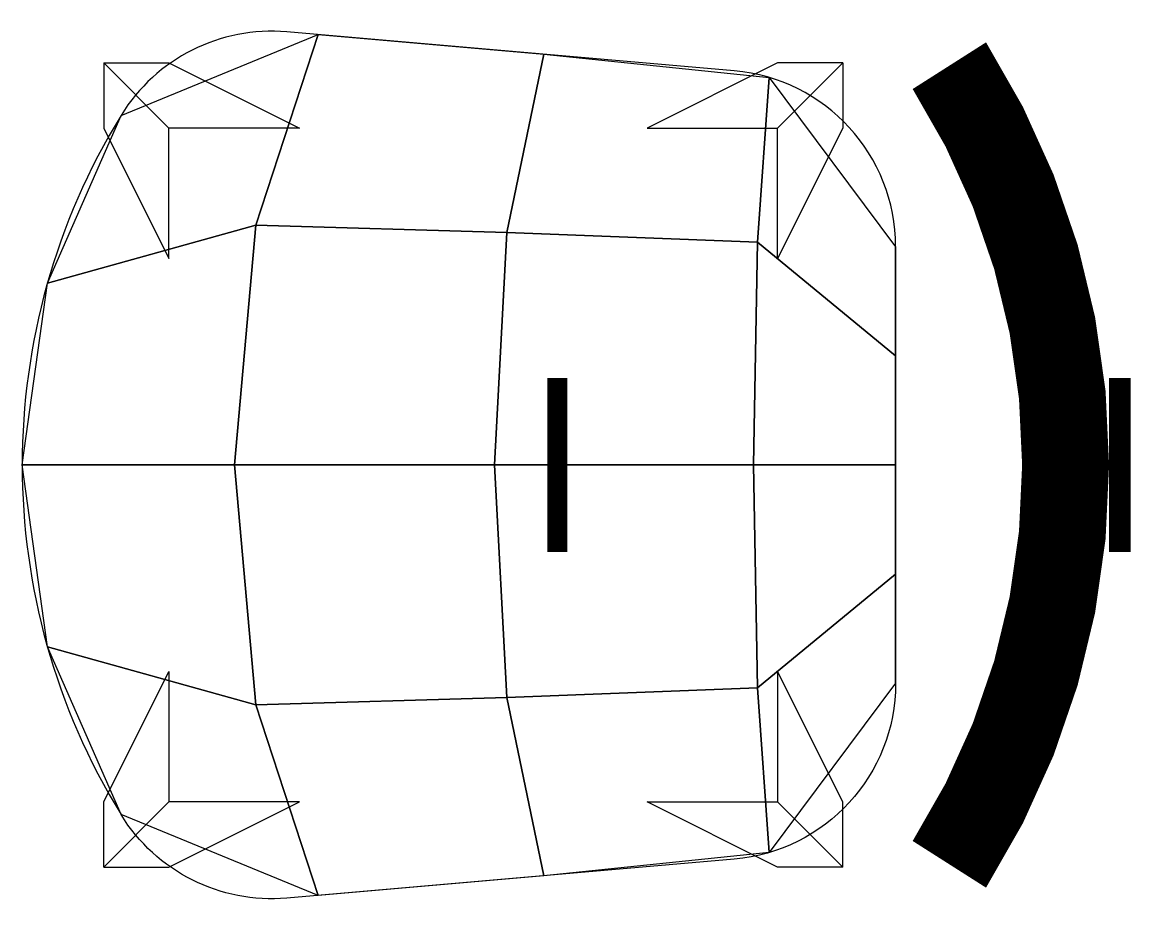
# Model space of a CAD drawing. Extents: x 0 to 0.648, y -0.259 to 0.259.
import ezdxf

# ---------------------------------------------------------------- set-up
doc = ezdxf.new("R2010")
doc.units = 0
doc.layers.get('0').update_dxf_attribs({"linetype": 'CONTINUOUS'})

msp = doc.modelspace()

# ---------------------------------------------------------------- linework, layer by layer
at = {"color": 0}
for points in [[(0.51029, 0.12747, 0.389031), (0.41604, 0.23027), (0.15462, 0.25301, 0.283804), (0.05779, 0.20426, 0.282906)], [(0.05779, 0.20426, 0.282906), (0.05779, -0.20426, 0.283804)], [(0.51029, -0.12747), (0.51029, 0.12747, 0.389031)], [(0.51029, -0.12747, -0.389031), (0.41604, -0.23027), (0.15462, -0.25301, -0.283804), (0.05779, -0.20426, -0.282906)]]:
    msp.add_lwpolyline(points, format="xyb", dxfattribs=at)
at = {"color": 0, "const_width": 0.0508}
msp.add_lwpolyline([(0.54168, -0.23328, 0.291144), (0.54168, 0.23328, -25.300207)], format="xyb", dxfattribs=at)
at = {"color": 0, "const_width": 0.0127}
msp.add_lwpolyline([(0.64135, -0.0508), (0.64135, 0.0508)], dxfattribs=at)
at = {"color": 0, "extrusion": (0.393191, 1.48016e-17, 0.919457), "const_width": 0.0127}
msp.add_lwpolyline([(-0.0508, -0.34011), (0.0508, -0.34011)], dxfattribs=at)
at = {"color": 0, "extrusion": (-1, 1.83772e-16, 6.12574e-17), "const_width": 0.0127}
msp.add_lwpolyline([(0.0508, 0.40005), (-0.0508, 0.40005)], dxfattribs=at)
at = {"color": 0}
for points in [[(0.04763, 0.23495), (0.04763, 0.19685), (0.08572, 0.12065, 0.4064), (0.08572, 0.19685, 0.4064)], [(0.04763, 0.23495), (0.08572, 0.23495), (0.16193, 0.19685, 0.4064), (0.08572, 0.19685, 0.4064)], [(0.47942, 0.23495), (0.44133, 0.23495), (0.36512, 0.19685, 0.4064), (0.44133, 0.19685, 0.4064)], [(0.47942, 0.23495), (0.47942, 0.19685), (0.44133, 0.12065, 0.4064), (0.44133, 0.19685, 0.4064)], [(0.04763, -0.23495), (0.04763, -0.19685), (0.08572, -0.12065, 0.4064), (0.08572, -0.19685, 0.4064)], [(0.47942, -0.23495), (0.47942, -0.19685), (0.44133, -0.12065, 0.4064), (0.44133, -0.19685, 0.4064)], [(0.04763, -0.23495), (0.08572, -0.23495), (0.16193, -0.19685, 0.4064), (0.08572, -0.19685, 0.4064)], [(0.47942, -0.23495), (0.44133, -0.23495), (0.36512, -0.19685, 0.4064), (0.44133, -0.19685, 0.4064)]]:
    msp.add_3dface(points, dxfattribs=at)

# ---------------------------------------------------------------- meshes
mesh = msp.add_polymesh((5, 5), dxfattribs=at)
for k, corner in enumerate([(0.05779, -0.20426, 0.4572), (0.01472, -0.10614, 0.4572), (0, 0, 0.4572), (0.01472, 0.10614, 0.4572), (0.05779, 0.20426, 0.4572), (0.17283, -0.25142, 0.4572), (0.1365, -0.14018, 0.4572), (0.12408, 0, 0.4572), (0.1365, 0.14018, 0.4572), (0.17283, 0.25142, 0.4572), (0.30476, -0.23995, 0.4572), (0.28322, -0.13587, 0.4572), (0.27586, 0, 0.4572), (0.28322, 0.13587, 0.4572), (0.30476, 0.23995, 0.4572), (0.43636, -0.22643, 0.4572), (0.42963, -0.13014, 0.4572), (0.42733, 0, 0.4572), (0.42963, 0.13014, 0.4572), (0.43636, 0.22643, 0.4572), (0.51029, -0.12747, 0.4572), (0.51029, -0.06374, 0.4572), (0.51029, 0, 0.4572), (0.51029, 0.06374, 0.4572), (0.51029, 0.12747, 0.4572)]):
    mesh.set_mesh_vertex(divmod(k, 5), corner)

doc.saveas('drawing.dxf')
